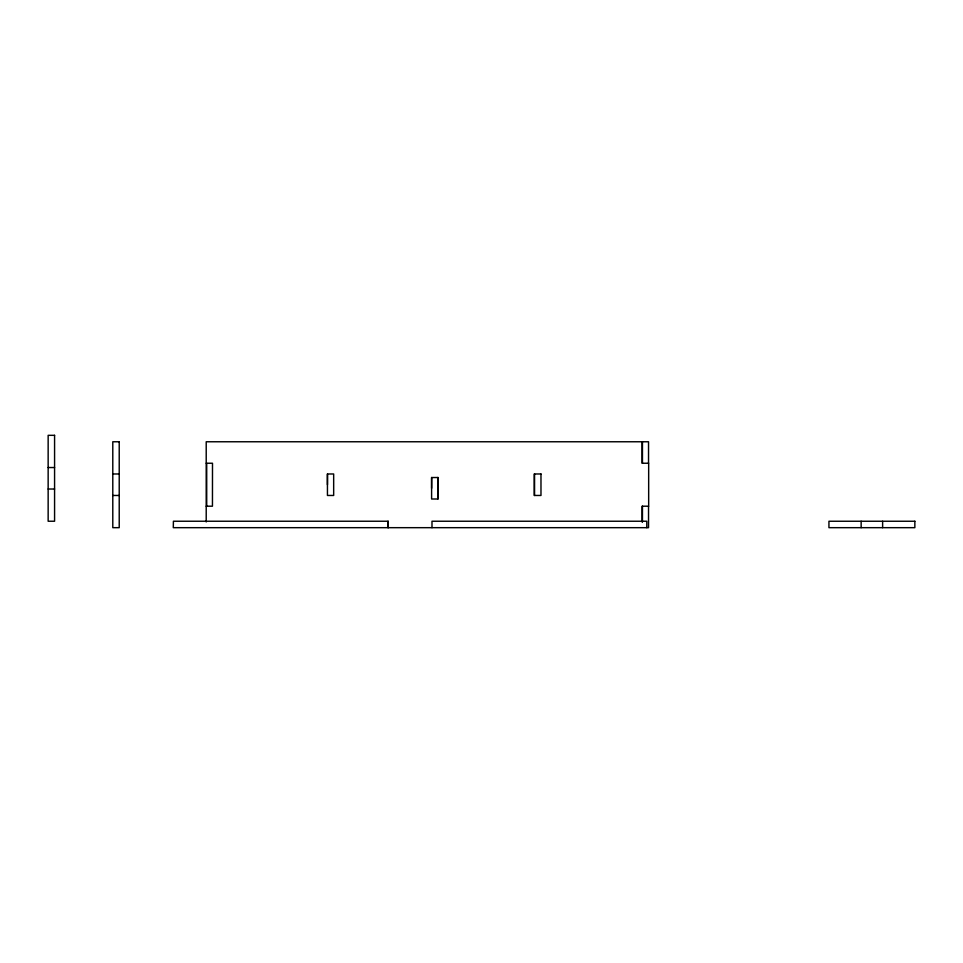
<?xml version="1.0" encoding="UTF-8"?>
<svg xmlns="http://www.w3.org/2000/svg" width="963" height="963" viewBox="0 0 963 963"><rect width="100%" height="100%" fill="white"/><g stroke="black" fill="none" stroke-linecap="round" stroke-linejoin="round"><path stroke-width="1.44" d="M327.444 484.726L327.468 473.977L333.667 473.977L333.667 495.464L327.444 495.464L327.444 473.977M431.605 488.265L431.629 477.528M206.214 463.239L212.498 463.239L212.45 506.201L206.214 506.201L206.214 441.764L648.532 441.764L648.532 463.239M48.15 467.536L54.578 467.536M112.791 473.977L119.219 473.977M48.15 489.023L54.578 489.023M112.791 495.464L119.219 495.464M882.626 521.248L882.626 527.676M861.151 521.248L861.151 527.676M648.532 506.201L648.532 527.676L173.292 527.676L173.412 521.236L388.209 521.236L388.209 527.676M646.787 527.676L646.787 521.236L431.99 521.236L431.99 527.676M642.453 441.764L642.453 463.239M642.453 506.201L642.453 521.958M642.092 441.764L642.092 463.239L648.665 463.239L648.665 506.201L642.092 506.201L642.092 521.958M534.561 473.977L534.561 495.464M437.84 477.528L437.84 499.003M388.077 521.236L388.077 527.676M206.708 463.239L206.708 506.201M206.214 506.201L206.214 521.958M54.578 435.324L48.15 435.324L48.15 521.236L54.578 521.236L54.578 435.324M119.219 441.764L112.791 441.764L112.791 527.676L119.219 527.676L119.219 441.764M540.977 473.977L534.236 473.977L534.236 495.464L540.977 495.464L540.977 473.977M438.033 477.528L431.605 477.528L431.605 499.003L438.033 499.003L438.033 477.528M914.85 521.248L828.938 521.248L828.938 527.676L914.85 527.676L914.85 521.248"/></g></svg>
